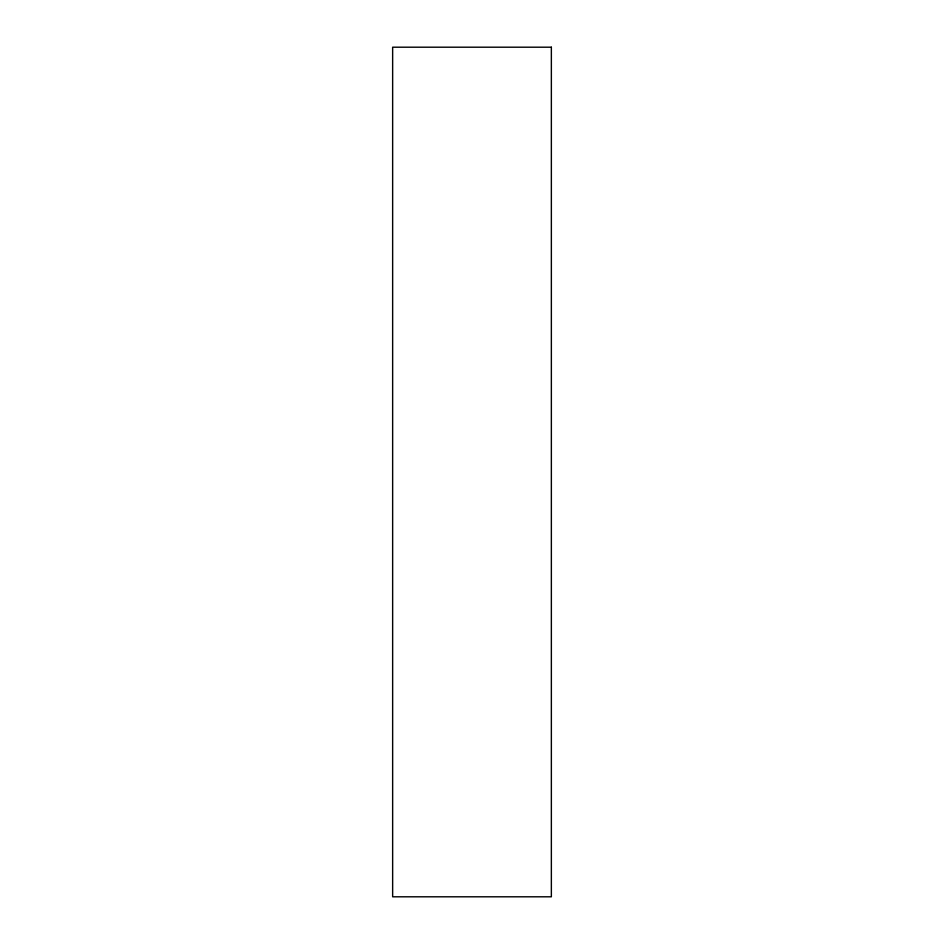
<?xml version="1.0" encoding="UTF-8"?>
<svg xmlns="http://www.w3.org/2000/svg" width="944" height="944" viewBox="0 0 944 944"><rect width="100%" height="100%" fill="white"/><g stroke="black" fill="none" stroke-linecap="round" stroke-linejoin="round"><path stroke-width="1.42" d="M551.355 47.2L392.645 47.2L392.645 896.8L551.355 896.8L551.355 47.2"/></g></svg>
